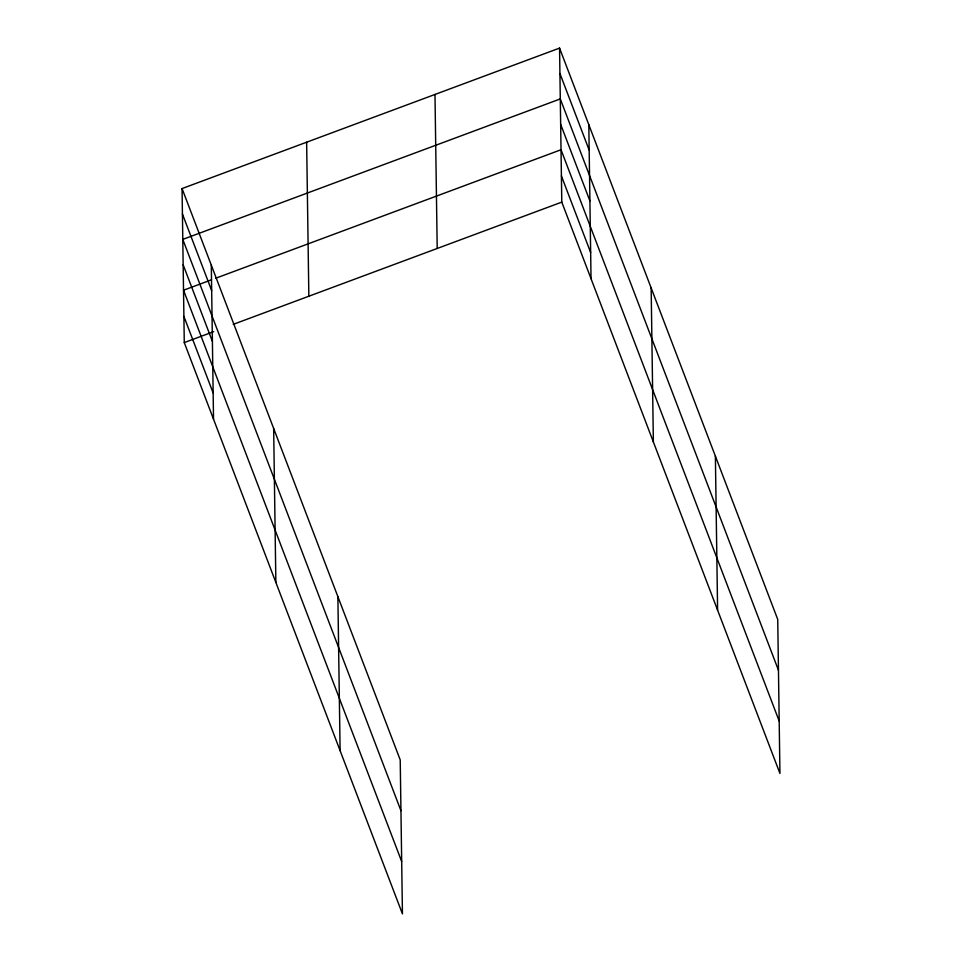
<?xml version="1.0" encoding="UTF-8"?>
<svg xmlns="http://www.w3.org/2000/svg" width="962" height="962" viewBox="0 0 962 962"><rect width="100%" height="100%" fill="white"/><g stroke="black" fill="none" stroke-linecap="round" stroke-linejoin="round"><path stroke-width="1.44" d="M182.058 188.564L400.216 759.884L402.441 913.9L184.271 342.58L182.058 188.564L559.559 48.1L777.729 619.42L779.942 773.436L561.784 202.116L559.559 48.1M211.52 279.798L183.526 290.223L401.683 861.531M215.716 278.234L561.026 149.747L779.184 721.067M184.271 342.58L213.672 331.649M233.261 324.35L561.784 202.116M559.932 73.509L589.177 150.12M778.462 670.237L560.293 98.93L182.792 239.394L400.95 810.713M560.654 124.338L589.91 200.938M561.399 175.938L590.656 252.537M182.419 213.985L211.676 290.584M183.153 264.803L212.41 341.414M183.898 316.402L213.155 393.001M715.379 456.156L717.604 610.173M651.154 287.963L653.366 441.979M588.816 124.699L591.029 278.715M434.98 94.456L437.205 248.473M337.878 596.632L340.103 750.649M306.637 142.208L308.85 296.224M273.653 428.427L275.866 582.443M211.303 265.175L213.528 419.192"/></g></svg>
